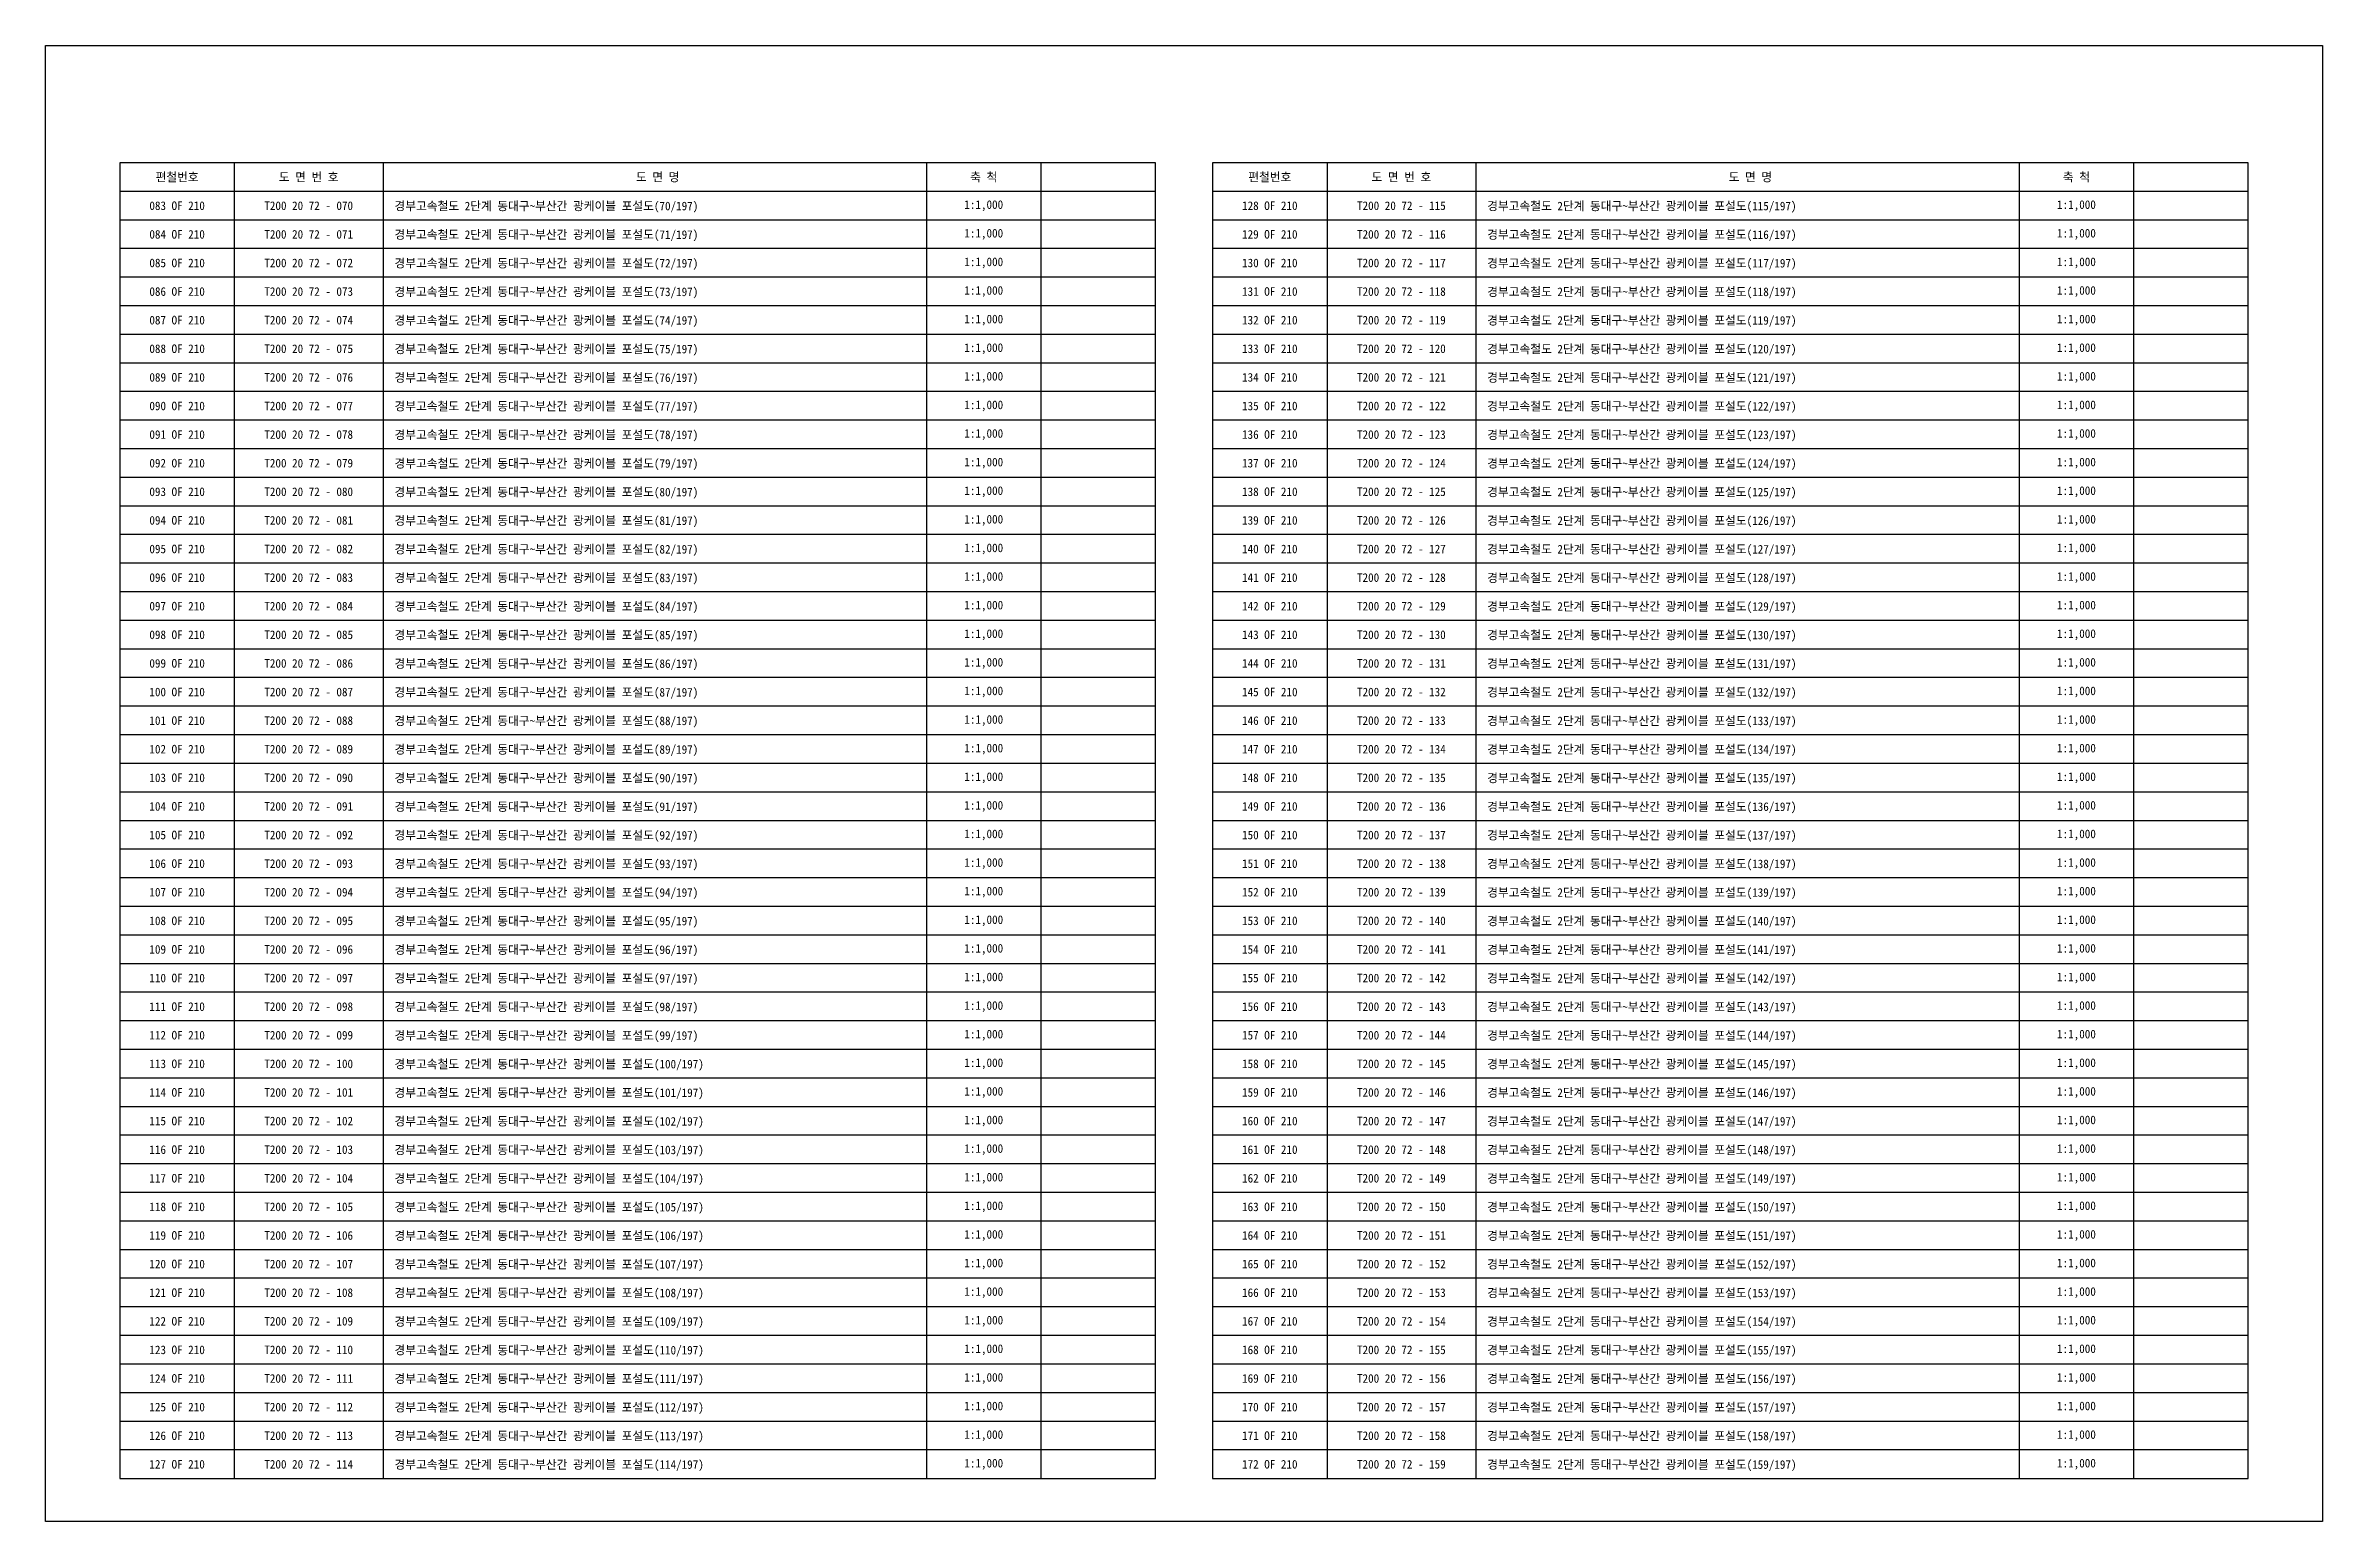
# Model space of a CAD drawing. Header units: millimetres. Extents: x 1980 to 2776, y 636 to 1152.
import ezdxf
from ezdxf.enums import TextEntityAlignment as Align

# ---------------------------------------------------------------- set-up
doc = ezdxf.new("R2010")
doc.units = ezdxf.units.MM
for name, color, linetype in [('TN-TABL-LIN1', 4, 'Continuous'), ('TN-TABL-LIN2', 1, 'Continuous'), ('TN-TABL-TEX1', 6, 'Continuous'), ('TN-TABL-TEX2', 3, 'Continuous'), ('TX-PAPR', 2, 'Continuous')]:
    doc.layers.add(name, color=color, linetype=linetype)
doc.styles.get("Standard").update_dxf_attribs({"font": 'GulimChe.ttf'})

msp = doc.modelspace()

# ---------------------------------------------------------------- linework, layer by layer
at = {"layer": 'TN-TABL-LIN1'}
for p, q in [((2368.3, 1101.27), (2006.3, 1101.27)), ((2750.3, 1101.27), (2388.3, 1101.27))]:
    msp.add_line(p, q, dxfattribs=at)
at = {"layer": 'TN-TABL-LIN1', "flags": 128}
for points in [[(2006.3, 651.27), (2368.3, 651.27), (2368.3, 1111.27), (2006.3, 1111.27)], [(2388.3, 651.27), (2750.3, 651.27), (2750.3, 1111.27), (2388.3, 1111.27)]]:
    msp.add_lwpolyline(points, close=True, dxfattribs=at)
at = {"layer": 'TN-TABL-LIN2'}
for p, q in [((2046.3, 1111.27), (2046.3, 1101.27)), ((2098.3, 1111.27), (2098.3, 1101.27)), ((2288.3, 1111.27), (2288.3, 1101.27)), ((2328.3, 1111.27), (2328.3, 1101.27)), ((2428.3, 1111.27), (2428.3, 1101.27)), ((2480.3, 1111.27), (2480.3, 1101.27)), ((2670.3, 1111.27), (2670.3, 1101.27)), ((2710.3, 1111.27), (2710.3, 1101.27)), ((2046.3, 1101.27), (2046.3, 651.27)), ((2098.3, 1101.27), (2098.3, 651.27)), ((2288.3, 1101.27), (2288.3, 651.27)), ((2328.3, 1101.27), (2328.3, 651.27)), ((2428.3, 1101.27), (2428.3, 651.27)), ((2480.3, 1101.27), (2480.3, 651.27)), ((2670.3, 1101.27), (2670.3, 651.27)), ((2710.3, 1101.27), (2710.3, 651.27)), ((2368.3, 1091.27), (2006.3, 1091.27)), ((2750.3, 1091.27), (2388.3, 1091.27)), ((2368.3, 1081.27), (2006.3, 1081.27)), ((2750.3, 1081.27), (2388.3, 1081.27)), ((2368.3, 1071.27), (2006.3, 1071.27)), ((2750.3, 1071.27), (2388.3, 1071.27)), ((2368.3, 1061.27), (2006.3, 1061.27)), ((2750.3, 1061.27), (2388.3, 1061.27)), ((2368.3, 1051.27), (2006.3, 1051.27)), ((2750.3, 1051.27), (2388.3, 1051.27)), ((2368.3, 1041.27), (2006.3, 1041.27)), ((2750.3, 1041.27), (2388.3, 1041.27)), ((2368.3, 1031.27), (2006.3, 1031.27)), ((2750.3, 1031.27), (2388.3, 1031.27)), ((2368.3, 1021.27), (2006.3, 1021.27)), ((2750.3, 1021.27), (2388.3, 1021.27)), ((2368.3, 1011.27), (2006.3, 1011.27)), ((2750.3, 1011.27), (2388.3, 1011.27)), ((2368.3, 1001.27), (2006.3, 1001.27)), ((2750.3, 1001.27), (2388.3, 1001.27)), ((2368.3, 991.27), (2006.3, 991.27)), ((2750.3, 991.27), (2388.3, 991.27)), ((2368.3, 981.27), (2006.3, 981.27)), ((2750.3, 981.27), (2388.3, 981.27)), ((2368.3, 971.27), (2006.3, 971.27)), ((2750.3, 971.27), (2388.3, 971.27)), ((2368.3, 961.27), (2006.3, 961.27)), ((2750.3, 961.27), (2388.3, 961.27)), ((2368.3, 951.27), (2006.3, 951.27)), ((2750.3, 951.27), (2388.3, 951.27)), ((2368.3, 941.27), (2006.3, 941.27)), ((2750.3, 941.27), (2388.3, 941.27)), ((2368.3, 931.27), (2006.3, 931.27)), ((2750.3, 931.27), (2388.3, 931.27)), ((2368.3, 921.27), (2006.3, 921.27)), ((2750.3, 921.27), (2388.3, 921.27)), ((2368.3, 911.27), (2006.3, 911.27)), ((2750.3, 911.27), (2388.3, 911.27)), ((2368.3, 901.27), (2006.3, 901.27)), ((2750.3, 901.27), (2388.3, 901.27)), ((2368.3, 891.27), (2006.3, 891.27)), ((2750.3, 891.27), (2388.3, 891.27)), ((2368.3, 881.27), (2006.3, 881.27)), ((2750.3, 881.27), (2388.3, 881.27)), ((2368.3, 871.27), (2006.3, 871.27)), ((2750.3, 871.27), (2388.3, 871.27)), ((2368.3, 861.27), (2006.3, 861.27)), ((2750.3, 861.27), (2388.3, 861.27)), ((2368.3, 851.27), (2006.3, 851.27)), ((2750.3, 851.27), (2388.3, 851.27)), ((2368.3, 841.27), (2006.3, 841.27)), ((2750.3, 841.27), (2388.3, 841.27)), ((2368.3, 831.27), (2006.3, 831.27)), ((2750.3, 831.27), (2388.3, 831.27)), ((2368.3, 821.27), (2006.3, 821.27)), ((2750.3, 821.27), (2388.3, 821.27)), ((2368.3, 811.27), (2006.3, 811.27)), ((2750.3, 811.27), (2388.3, 811.27)), ((2368.3, 801.27), (2006.3, 801.27)), ((2750.3, 801.27), (2388.3, 801.27)), ((2368.3, 791.27), (2006.3, 791.27)), ((2750.3, 791.27), (2388.3, 791.27)), ((2368.3, 781.27), (2006.3, 781.27)), ((2750.3, 781.27), (2388.3, 781.27)), ((2368.3, 771.27), (2006.3, 771.27)), ((2750.3, 771.27), (2388.3, 771.27)), ((2368.3, 761.27), (2006.3, 761.27)), ((2750.3, 761.27), (2388.3, 761.27)), ((2368.3, 751.27), (2006.3, 751.27)), ((2750.3, 751.27), (2388.3, 751.27)), ((2368.3, 741.27), (2006.3, 741.27)), ((2750.3, 741.27), (2388.3, 741.27)), ((2368.3, 731.27), (2006.3, 731.27)), ((2750.3, 731.27), (2388.3, 731.27)), ((2368.3, 721.27), (2006.3, 721.27)), ((2750.3, 721.27), (2388.3, 721.27)), ((2368.3, 711.27), (2006.3, 711.27)), ((2750.3, 711.27), (2388.3, 711.27)), ((2368.3, 701.27), (2006.3, 701.27)), ((2750.3, 701.27), (2388.3, 701.27)), ((2368.3, 691.27), (2006.3, 691.27)), ((2750.3, 691.27), (2388.3, 691.27)), ((2368.3, 681.27), (2006.3, 681.27)), ((2750.3, 681.27), (2388.3, 681.27)), ((2368.3, 671.27), (2006.3, 671.27)), ((2750.3, 671.27), (2388.3, 671.27)), ((2368.3, 661.27), (2006.3, 661.27)), ((2750.3, 661.27), (2388.3, 661.27))]:
    msp.add_line(p, q, dxfattribs=at)
at = {"layer": 'TX-PAPR'}
msp.add_lwpolyline([(1980.3, 1152.27), (2776.3, 1152.27), (2776.3, 636.27), (1980.3, 636.27)], close=True, dxfattribs=at)

# ---------------------------------------------------------------- texts
at = {"layer": 'TN-TABL-TEX1'}
for s, p in [('편철번호', (2026.3, 1106.27)), ('도 면 번 호', (2072.3, 1106.27)), ('도 면 명', (2194.3, 1106.27)), ('축 척', (2308.3, 1106.27)), ('편철번호', (2408.3, 1106.27)), ('도 면 번 호', (2454.3, 1106.27)), ('도 면 명', (2576.3, 1106.27)), ('축 척', (2690.3, 1106.27))]:
    msp.add_text(s, height=3, dxfattribs=at).set_placement(p, align=Align.MIDDLE_CENTER)
at = {"layer": 'TN-TABL-TEX2'}
for s, p in [('083 OF 210', (2026.3, 1096.27)), ('T200 20 72 - 070', (2072.3, 1096.27)), ('128 OF 210', (2408.3, 1096.27)), ('T200 20 72 - 115', (2454.3, 1096.27)), ('084 OF 210', (2026.3, 1086.27)), ('T200 20 72 - 071', (2072.3, 1086.27)), ('129 OF 210', (2408.3, 1086.27)), ('T200 20 72 - 116', (2454.3, 1086.27)), ('085 OF 210', (2026.3, 1076.27)), ('T200 20 72 - 072', (2072.3, 1076.27)), ('130 OF 210', (2408.3, 1076.27)), ('T200 20 72 - 117', (2454.3, 1076.27)), ('086 OF 210', (2026.3, 1066.27)), ('T200 20 72 - 073', (2072.3, 1066.27)), ('131 OF 210', (2408.3, 1066.27)), ('T200 20 72 - 118', (2454.3, 1066.27)), ('087 OF 210', (2026.3, 1056.27)), ('T200 20 72 - 074', (2072.3, 1056.27)), ('132 OF 210', (2408.3, 1056.27)), ('T200 20 72 - 119', (2454.3, 1056.27)), ('088 OF 210', (2026.3, 1046.27)), ('T200 20 72 - 075', (2072.3, 1046.27)), ('133 OF 210', (2408.3, 1046.27)), ('T200 20 72 - 120', (2454.3, 1046.27)), ('089 OF 210', (2026.3, 1036.27)), ('T200 20 72 - 076', (2072.3, 1036.27)), ('134 OF 210', (2408.3, 1036.27)), ('T200 20 72 - 121', (2454.3, 1036.27)), ('090 OF 210', (2026.3, 1026.27)), ('T200 20 72 - 077', (2072.3, 1026.27)), ('135 OF 210', (2408.3, 1026.27)), ('T200 20 72 - 122', (2454.3, 1026.27)), ('091 OF 210', (2026.3, 1016.27)), ('T200 20 72 - 078', (2072.3, 1016.27)), ('136 OF 210', (2408.3, 1016.27)), ('T200 20 72 - 123', (2454.3, 1016.27)), ('092 OF 210', (2026.3, 1006.27)), ('T200 20 72 - 079', (2072.3, 1006.27)), ('137 OF 210', (2408.3, 1006.27)), ('T200 20 72 - 124', (2454.3, 1006.27)), ('093 OF 210', (2026.3, 996.27)), ('T200 20 72 - 080', (2072.3, 996.27)), ('138 OF 210', (2408.3, 996.27)), ('T200 20 72 - 125', (2454.3, 996.27)), ('094 OF 210', (2026.3, 986.27)), ('T200 20 72 - 081', (2072.3, 986.27)), ('139 OF 210', (2408.3, 986.27)), ('T200 20 72 - 126', (2454.3, 986.27)), ('095 OF 210', (2026.3, 976.27)), ('T200 20 72 - 082', (2072.3, 976.27)), ('140 OF 210', (2408.3, 976.27)), ('T200 20 72 - 127', (2454.3, 976.27)), ('096 OF 210', (2026.3, 966.27)), ('T200 20 72 - 083', (2072.3, 966.27)), ('141 OF 210', (2408.3, 966.27)), ('T200 20 72 - 128', (2454.3, 966.27)), ('097 OF 210', (2026.3, 956.27)), ('T200 20 72 - 084', (2072.3, 956.27)), ('142 OF 210', (2408.3, 956.27)), ('T200 20 72 - 129', (2454.3, 956.27)), ('098 OF 210', (2026.3, 946.27)), ('T200 20 72 - 085', (2072.3, 946.27)), ('143 OF 210', (2408.3, 946.27)), ('T200 20 72 - 130', (2454.3, 946.27)), ('099 OF 210', (2026.3, 936.27)), ('T200 20 72 - 086', (2072.3, 936.27)), ('144 OF 210', (2408.3, 936.27)), ('T200 20 72 - 131', (2454.3, 936.27)), ('100 OF 210', (2026.3, 926.27)), ('T200 20 72 - 087', (2072.3, 926.27)), ('145 OF 210', (2408.3, 926.27)), ('T200 20 72 - 132', (2454.3, 926.27)), ('101 OF 210', (2026.3, 916.27)), ('T200 20 72 - 088', (2072.3, 916.27)), ('146 OF 210', (2408.3, 916.27)), ('T200 20 72 - 133', (2454.3, 916.27)), ('102 OF 210', (2026.3, 906.27)), ('T200 20 72 - 089', (2072.3, 906.27)), ('147 OF 210', (2408.3, 906.27)), ('T200 20 72 - 134', (2454.3, 906.27)), ('103 OF 210', (2026.3, 896.27)), ('T200 20 72 - 090', (2072.3, 896.27)), ('148 OF 210', (2408.3, 896.27)), ('T200 20 72 - 135', (2454.3, 896.27)), ('104 OF 210', (2026.3, 886.27)), ('T200 20 72 - 091', (2072.3, 886.27)), ('149 OF 210', (2408.3, 886.27)), ('T200 20 72 - 136', (2454.3, 886.27)), ('105 OF 210', (2026.3, 876.27)), ('T200 20 72 - 092', (2072.3, 876.27)), ('150 OF 210', (2408.3, 876.27)), ('T200 20 72 - 137', (2454.3, 876.27)), ('106 OF 210', (2026.3, 866.27)), ('T200 20 72 - 093', (2072.3, 866.27)), ('151 OF 210', (2408.3, 866.27)), ('T200 20 72 - 138', (2454.3, 866.27)), ('107 OF 210', (2026.3, 856.27)), ('T200 20 72 - 094', (2072.3, 856.27)), ('152 OF 210', (2408.3, 856.27)), ('T200 20 72 - 139', (2454.3, 856.27)), ('108 OF 210', (2026.3, 846.27)), ('T200 20 72 - 095', (2072.3, 846.27)), ('153 OF 210', (2408.3, 846.27)), ('T200 20 72 - 140', (2454.3, 846.27)), ('109 OF 210', (2026.3, 836.27)), ('T200 20 72 - 096', (2072.3, 836.27)), ('154 OF 210', (2408.3, 836.27)), ('T200 20 72 - 141', (2454.3, 836.27)), ('110 OF 210', (2026.3, 826.27)), ('T200 20 72 - 097', (2072.3, 826.27)), ('155 OF 210', (2408.3, 826.27)), ('T200 20 72 - 142', (2454.3, 826.27)), ('111 OF 210', (2026.3, 816.27)), ('T200 20 72 - 098', (2072.3, 816.27)), ('156 OF 210', (2408.3, 816.27)), ('T200 20 72 - 143', (2454.3, 816.27)), ('112 OF 210', (2026.3, 806.27)), ('T200 20 72 - 099', (2072.3, 806.27)), ('157 OF 210', (2408.3, 806.27)), ('T200 20 72 - 144', (2454.3, 806.27)), ('113 OF 210', (2026.3, 796.27)), ('T200 20 72 - 100', (2072.3, 796.27)), ('158 OF 210', (2408.3, 796.27)), ('T200 20 72 - 145', (2454.3, 796.27)), ('114 OF 210', (2026.3, 786.27)), ('T200 20 72 - 101', (2072.3, 786.27)), ('159 OF 210', (2408.3, 786.27)), ('T200 20 72 - 146', (2454.3, 786.27)), ('115 OF 210', (2026.3, 776.27)), ('T200 20 72 - 102', (2072.3, 776.27)), ('160 OF 210', (2408.3, 776.27)), ('T200 20 72 - 147', (2454.3, 776.27)), ('116 OF 210', (2026.3, 766.27)), ('T200 20 72 - 103', (2072.3, 766.27)), ('161 OF 210', (2408.3, 766.27)), ('T200 20 72 - 148', (2454.3, 766.27)), ('117 OF 210', (2026.3, 756.27)), ('T200 20 72 - 104', (2072.3, 756.27)), ('162 OF 210', (2408.3, 756.27)), ('T200 20 72 - 149', (2454.3, 756.27)), ('118 OF 210', (2026.3, 746.27)), ('T200 20 72 - 105', (2072.3, 746.27)), ('163 OF 210', (2408.3, 746.27)), ('T200 20 72 - 150', (2454.3, 746.27)), ('119 OF 210', (2026.3, 736.27)), ('T200 20 72 - 106', (2072.3, 736.27)), ('164 OF 210', (2408.3, 736.27)), ('T200 20 72 - 151', (2454.3, 736.27)), ('120 OF 210', (2026.3, 726.27)), ('T200 20 72 - 107', (2072.3, 726.27)), ('165 OF 210', (2408.3, 726.27)), ('T200 20 72 - 152', (2454.3, 726.27)), ('121 OF 210', (2026.3, 716.27)), ('T200 20 72 - 108', (2072.3, 716.27)), ('166 OF 210', (2408.3, 716.27)), ('T200 20 72 - 153', (2454.3, 716.27)), ('122 OF 210', (2026.3, 706.27)), ('T200 20 72 - 109', (2072.3, 706.27)), ('167 OF 210', (2408.3, 706.27)), ('T200 20 72 - 154', (2454.3, 706.27)), ('123 OF 210', (2026.3, 696.27)), ('T200 20 72 - 110', (2072.3, 696.27)), ('168 OF 210', (2408.3, 696.27)), ('T200 20 72 - 155', (2454.3, 696.27)), ('124 OF 210', (2026.3, 686.27)), ('T200 20 72 - 111', (2072.3, 686.27)), ('169 OF 210', (2408.3, 686.27)), ('T200 20 72 - 156', (2454.3, 686.27)), ('125 OF 210', (2026.3, 676.27)), ('T200 20 72 - 112', (2072.3, 676.27)), ('170 OF 210', (2408.3, 676.27)), ('T200 20 72 - 157', (2454.3, 676.27)), ('126 OF 210', (2026.3, 666.27)), ('T200 20 72 - 113', (2072.3, 666.27)), ('171 OF 210', (2408.3, 666.27)), ('T200 20 72 - 158', (2454.3, 666.27)), ('127 OF 210', (2026.3, 656.27)), ('T200 20 72 - 114', (2072.3, 656.27)), ('172 OF 210', (2408.3, 656.27)), ('T200 20 72 - 159', (2454.3, 656.27))]:
    msp.add_text(s, height=3, dxfattribs=at).set_placement(p, align=Align.MIDDLE_CENTER)
for s, p in [('경부고속철도 2단계 동대구~부산간 광케이블 포설도(70/197)', (2102.3, 1096.17)), ('경부고속철도 2단계 동대구~부산간 광케이블 포설도(115/197)', (2484.3, 1096.17)), ('경부고속철도 2단계 동대구~부산간 광케이블 포설도(71/197)', (2102.3, 1086.17)), ('경부고속철도 2단계 동대구~부산간 광케이블 포설도(116/197)', (2484.3, 1086.17)), ('경부고속철도 2단계 동대구~부산간 광케이블 포설도(72/197)', (2102.3, 1076.17)), ('경부고속철도 2단계 동대구~부산간 광케이블 포설도(117/197)', (2484.3, 1076.17)), ('경부고속철도 2단계 동대구~부산간 광케이블 포설도(73/197)', (2102.3, 1066.17)), ('경부고속철도 2단계 동대구~부산간 광케이블 포설도(118/197)', (2484.3, 1066.17)), ('경부고속철도 2단계 동대구~부산간 광케이블 포설도(74/197)', (2102.3, 1056.17)), ('경부고속철도 2단계 동대구~부산간 광케이블 포설도(119/197)', (2484.3, 1056.17)), ('경부고속철도 2단계 동대구~부산간 광케이블 포설도(75/197)', (2102.3, 1046.17)), ('경부고속철도 2단계 동대구~부산간 광케이블 포설도(120/197)', (2484.3, 1046.17)), ('경부고속철도 2단계 동대구~부산간 광케이블 포설도(76/197)', (2102.3, 1036.17)), ('경부고속철도 2단계 동대구~부산간 광케이블 포설도(121/197)', (2484.3, 1036.17)), ('경부고속철도 2단계 동대구~부산간 광케이블 포설도(77/197)', (2102.3, 1026.17)), ('경부고속철도 2단계 동대구~부산간 광케이블 포설도(122/197)', (2484.3, 1026.17)), ('경부고속철도 2단계 동대구~부산간 광케이블 포설도(78/197)', (2102.3, 1016.17)), ('경부고속철도 2단계 동대구~부산간 광케이블 포설도(123/197)', (2484.3, 1016.17)), ('경부고속철도 2단계 동대구~부산간 광케이블 포설도(79/197)', (2102.3, 1006.17)), ('경부고속철도 2단계 동대구~부산간 광케이블 포설도(124/197)', (2484.3, 1006.17)), ('경부고속철도 2단계 동대구~부산간 광케이블 포설도(80/197)', (2102.3, 996.17)), ('경부고속철도 2단계 동대구~부산간 광케이블 포설도(125/197)', (2484.3, 996.17)), ('경부고속철도 2단계 동대구~부산간 광케이블 포설도(81/197)', (2102.3, 986.17)), ('경부고속철도 2단계 동대구~부산간 광케이블 포설도(126/197)', (2484.3, 986.17)), ('경부고속철도 2단계 동대구~부산간 광케이블 포설도(82/197)', (2102.3, 976.17)), ('경부고속철도 2단계 동대구~부산간 광케이블 포설도(127/197)', (2484.3, 976.17)), ('경부고속철도 2단계 동대구~부산간 광케이블 포설도(83/197)', (2102.3, 966.17)), ('경부고속철도 2단계 동대구~부산간 광케이블 포설도(128/197)', (2484.3, 966.17)), ('경부고속철도 2단계 동대구~부산간 광케이블 포설도(84/197)', (2102.3, 956.17)), ('경부고속철도 2단계 동대구~부산간 광케이블 포설도(129/197)', (2484.3, 956.17)), ('경부고속철도 2단계 동대구~부산간 광케이블 포설도(85/197)', (2102.3, 946.17)), ('경부고속철도 2단계 동대구~부산간 광케이블 포설도(130/197)', (2484.3, 946.17)), ('경부고속철도 2단계 동대구~부산간 광케이블 포설도(86/197)', (2102.3, 936.17)), ('경부고속철도 2단계 동대구~부산간 광케이블 포설도(131/197)', (2484.3, 936.17)), ('경부고속철도 2단계 동대구~부산간 광케이블 포설도(87/197)', (2102.3, 926.17)), ('경부고속철도 2단계 동대구~부산간 광케이블 포설도(132/197)', (2484.3, 926.17)), ('경부고속철도 2단계 동대구~부산간 광케이블 포설도(88/197)', (2102.3, 916.17)), ('경부고속철도 2단계 동대구~부산간 광케이블 포설도(133/197)', (2484.3, 916.17)), ('경부고속철도 2단계 동대구~부산간 광케이블 포설도(89/197)', (2102.3, 906.17)), ('경부고속철도 2단계 동대구~부산간 광케이블 포설도(134/197)', (2484.3, 906.17)), ('경부고속철도 2단계 동대구~부산간 광케이블 포설도(90/197)', (2102.3, 896.17)), ('경부고속철도 2단계 동대구~부산간 광케이블 포설도(135/197)', (2484.3, 896.17)), ('경부고속철도 2단계 동대구~부산간 광케이블 포설도(91/197)', (2102.3, 886.17)), ('경부고속철도 2단계 동대구~부산간 광케이블 포설도(136/197)', (2484.3, 886.17)), ('경부고속철도 2단계 동대구~부산간 광케이블 포설도(92/197)', (2102.3, 876.17)), ('경부고속철도 2단계 동대구~부산간 광케이블 포설도(137/197)', (2484.3, 876.17)), ('경부고속철도 2단계 동대구~부산간 광케이블 포설도(93/197)', (2102.3, 866.17)), ('경부고속철도 2단계 동대구~부산간 광케이블 포설도(138/197)', (2484.3, 866.17)), ('경부고속철도 2단계 동대구~부산간 광케이블 포설도(94/197)', (2102.3, 856.17)), ('경부고속철도 2단계 동대구~부산간 광케이블 포설도(139/197)', (2484.3, 856.17)), ('경부고속철도 2단계 동대구~부산간 광케이블 포설도(95/197)', (2102.3, 846.17)), ('경부고속철도 2단계 동대구~부산간 광케이블 포설도(140/197)', (2484.3, 846.17)), ('경부고속철도 2단계 동대구~부산간 광케이블 포설도(96/197)', (2102.3, 836.17)), ('경부고속철도 2단계 동대구~부산간 광케이블 포설도(141/197)', (2484.3, 836.17)), ('경부고속철도 2단계 동대구~부산간 광케이블 포설도(97/197)', (2102.3, 826.17)), ('경부고속철도 2단계 동대구~부산간 광케이블 포설도(142/197)', (2484.3, 826.17)), ('경부고속철도 2단계 동대구~부산간 광케이블 포설도(98/197)', (2102.3, 816.17)), ('경부고속철도 2단계 동대구~부산간 광케이블 포설도(143/197)', (2484.3, 816.17)), ('경부고속철도 2단계 동대구~부산간 광케이블 포설도(99/197)', (2102.3, 806.17)), ('경부고속철도 2단계 동대구~부산간 광케이블 포설도(144/197)', (2484.3, 806.17)), ('경부고속철도 2단계 동대구~부산간 광케이블 포설도(100/197)', (2102.3, 796.17)), ('경부고속철도 2단계 동대구~부산간 광케이블 포설도(145/197)', (2484.3, 796.17)), ('경부고속철도 2단계 동대구~부산간 광케이블 포설도(101/197)', (2102.3, 786.17)), ('경부고속철도 2단계 동대구~부산간 광케이블 포설도(146/197)', (2484.3, 786.17)), ('경부고속철도 2단계 동대구~부산간 광케이블 포설도(102/197)', (2102.3, 776.17)), ('경부고속철도 2단계 동대구~부산간 광케이블 포설도(147/197)', (2484.3, 776.17)), ('경부고속철도 2단계 동대구~부산간 광케이블 포설도(103/197)', (2102.3, 766.17)), ('경부고속철도 2단계 동대구~부산간 광케이블 포설도(148/197)', (2484.3, 766.17)), ('경부고속철도 2단계 동대구~부산간 광케이블 포설도(104/197)', (2102.3, 756.17)), ('경부고속철도 2단계 동대구~부산간 광케이블 포설도(149/197)', (2484.3, 756.17)), ('경부고속철도 2단계 동대구~부산간 광케이블 포설도(105/197)', (2102.3, 746.17)), ('경부고속철도 2단계 동대구~부산간 광케이블 포설도(150/197)', (2484.3, 746.17)), ('경부고속철도 2단계 동대구~부산간 광케이블 포설도(106/197)', (2102.3, 736.17)), ('경부고속철도 2단계 동대구~부산간 광케이블 포설도(151/197)', (2484.3, 736.17)), ('경부고속철도 2단계 동대구~부산간 광케이블 포설도(107/197)', (2102.3, 726.17)), ('경부고속철도 2단계 동대구~부산간 광케이블 포설도(152/197)', (2484.3, 726.17)), ('경부고속철도 2단계 동대구~부산간 광케이블 포설도(108/197)', (2102.3, 716.17)), ('경부고속철도 2단계 동대구~부산간 광케이블 포설도(153/197)', (2484.3, 716.17)), ('경부고속철도 2단계 동대구~부산간 광케이블 포설도(109/197)', (2102.3, 706.17)), ('경부고속철도 2단계 동대구~부산간 광케이블 포설도(154/197)', (2484.3, 706.17)), ('경부고속철도 2단계 동대구~부산간 광케이블 포설도(110/197)', (2102.3, 696.17)), ('경부고속철도 2단계 동대구~부산간 광케이블 포설도(155/197)', (2484.3, 696.17)), ('경부고속철도 2단계 동대구~부산간 광케이블 포설도(111/197)', (2102.3, 686.17)), ('경부고속철도 2단계 동대구~부산간 광케이블 포설도(156/197)', (2484.3, 686.17)), ('경부고속철도 2단계 동대구~부산간 광케이블 포설도(112/197)', (2102.3, 676.17)), ('경부고속철도 2단계 동대구~부산간 광케이블 포설도(157/197)', (2484.3, 676.17)), ('경부고속철도 2단계 동대구~부산간 광케이블 포설도(113/197)', (2102.3, 666.17)), ('경부고속철도 2단계 동대구~부산간 광케이블 포설도(158/197)', (2484.3, 666.17)), ('경부고속철도 2단계 동대구~부산간 광케이블 포설도(114/197)', (2102.3, 656.17)), ('경부고속철도 2단계 동대구~부산간 광케이블 포설도(159/197)', (2484.3, 656.17))]:
    msp.add_text(s, height=3, dxfattribs=at).set_placement(p, align=Align.MIDDLE_LEFT)
for p in [(2308.3, 1096.27), (2690.3, 1096.27), (2308.3, 1086.27), (2690.3, 1086.27), (2308.3, 1076.27), (2690.3, 1076.27), (2308.3, 1066.27), (2690.3, 1066.27), (2308.3, 1056.27), (2690.3, 1056.27), (2308.3, 1046.27), (2690.3, 1046.27), (2308.3, 1036.27), (2690.3, 1036.27), (2308.3, 1026.27), (2690.3, 1026.27), (2308.3, 1016.27), (2690.3, 1016.27), (2308.3, 1006.27), (2690.3, 1006.27), (2308.3, 996.27), (2690.3, 996.27), (2308.3, 986.27), (2690.3, 986.27), (2308.3, 976.27), (2690.3, 976.27), (2308.3, 966.27), (2690.3, 966.27), (2308.3, 956.27), (2690.3, 956.27), (2308.3, 946.27), (2690.3, 946.27), (2308.3, 936.27), (2690.3, 936.27), (2308.3, 926.27), (2690.3, 926.27), (2308.3, 916.27), (2690.3, 916.27), (2308.3, 906.27), (2690.3, 906.27), (2308.3, 896.27), (2690.3, 896.27), (2308.3, 886.27), (2690.3, 886.27), (2308.3, 876.27), (2690.3, 876.27), (2308.3, 866.27), (2690.3, 866.27), (2308.3, 856.27), (2690.3, 856.27), (2308.3, 846.27), (2690.3, 846.27), (2308.3, 836.27), (2690.3, 836.27), (2308.3, 826.27), (2690.3, 826.27), (2308.3, 816.27), (2690.3, 816.27), (2308.3, 806.27), (2690.3, 806.27), (2308.3, 796.27), (2690.3, 796.27), (2308.3, 786.27), (2690.3, 786.27), (2308.3, 776.27), (2690.3, 776.27), (2308.3, 766.27), (2690.3, 766.27), (2308.3, 756.27), (2690.3, 756.27), (2308.3, 746.27), (2690.3, 746.27), (2308.3, 736.27), (2690.3, 736.27), (2308.3, 726.27), (2690.3, 726.27), (2308.3, 716.27), (2690.3, 716.27), (2308.3, 706.27), (2690.3, 706.27), (2308.3, 696.27), (2690.3, 696.27), (2308.3, 686.27), (2690.3, 686.27), (2308.3, 676.27), (2690.3, 676.27), (2308.3, 666.27), (2690.3, 666.27), (2308.3, 656.27), (2690.3, 656.27)]:
    msp.add_text('1:1,000', height=3, dxfattribs=at).set_placement(p, align=Align.MIDDLE)

doc.saveas('drawing.dxf')
